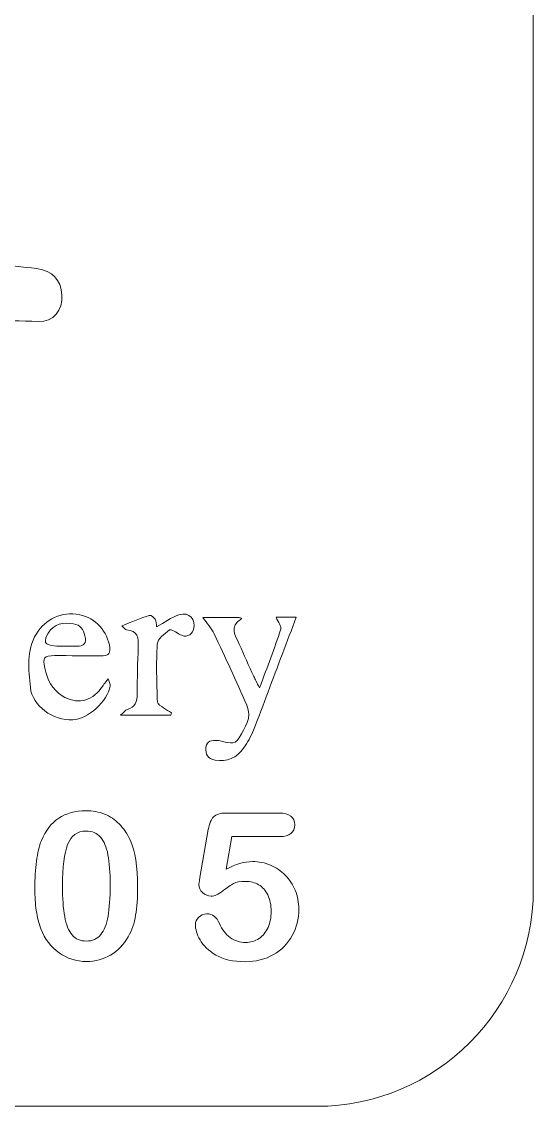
# Model space of a CAD drawing. Header units: millimetres. Extents: x -56.5 to -26.5, y 24.9 to 54.9.
# Drawn here: x -33.59 to -26.5, y 24.92 to 39.92 of the extents above; entities that cross this region are included whole.
import ezdxf

# ---------------------------------------------------------------- set-up
doc = ezdxf.new("R2010")
doc.units = ezdxf.units.MM
doc.header["$MEASUREMENT"] = 0
doc.layers.add('Layer 1', color=7, linetype='Continuous')

msp = doc.modelspace()

# ---------------------------------------------------------------- linework, layer by layer
at = {"layer": 'Layer 1', "color": 250, "lineweight": 18}
for points, knots in [([(-53.5044, 54.9176), (-53.5044, 54.9176), (-29.5044, 54.9176), (-29.5044, 54.9176), (-27.8521, 54.9176), (-26.5044, 53.5699), (-26.5044, 51.9176), (-26.5044, 51.9176), (-26.5044, 27.9176), (-26.5044, 27.9176), (-26.5044, 26.2653), (-27.8521, 24.9176), (-29.5044, 24.9176), (-29.5044, 24.9176), (-53.5044, 24.9176), (-53.5044, 24.9176), (-55.1567, 24.9176), (-56.5044, 26.2653), (-56.5044, 27.9176), (-56.5044, 27.9176), (-56.5044, 51.9176), (-56.5044, 51.9176), (-56.5044, 53.5699), (-55.1567, 54.9176), (-53.5044, 54.9176)], [0, 0, 0, 0, 0.125, 0.125, 0.125, 0.25, 0.25, 0.25, 0.375, 0.375, 0.375, 0.5, 0.5, 0.5, 0.625, 0.625, 0.625, 0.75, 0.75, 0.75, 0.875, 0.875, 0.875, 1, 1, 1, 1]), ([(-46.2955, 31.7638), (-46.2516, 31.7915), (-46.2104, 31.825), (-46.1635, 31.8462), (-45.4803, 32.1553), (-44.8918, 32.5967), (-44.3829, 33.1422), (-44.0324, 33.518), (-43.8013, 33.9684), (-43.6384, 34.4529), (-43.4104, 35.1324), (-43.3096, 35.8385), (-43.2086, 36.5451), (-43.1608, 36.8782), (-43.2506, 37.1747), (-43.3822, 37.4733), (-43.82, 38.4667), (-44.2479, 39.4643), (-44.6824, 40.4591), (-45.0254, 41.2437), (-45.3742, 42.026), (-45.7176, 42.8106), (-45.9915, 43.4363), (-46.2601, 44.0642), (-46.5335, 44.6901), (-46.7706, 45.2331), (-47.0108, 45.7748), (-47.2499, 46.3171), (-47.2567, 46.333), (-47.2593, 46.3538), (-47.2708, 46.3639), (-47.3294, 46.4149), (-47.3898, 46.5028), (-47.4505, 46.5034), (-47.5594, 46.5045), (-47.5485, 46.3866), (-47.5491, 46.3098), (-47.5534, 45.6912), (-47.5536, 45.0723), (-47.5532, 44.4532), (-47.5517, 42.4755), (-47.5534, 40.4977), (-47.5436, 38.52), (-47.542, 38.219), (-47.505, 37.9151), (-47.4511, 37.6186), (-47.333, 36.9684), (-46.8987, 36.6501), (-46.2713, 36.5564), (-46.0871, 36.529), (-45.9026, 36.5065), (-45.7187, 36.4777), (-45.5596, 36.4529), (-45.4822, 36.371), (-45.4678, 36.2115), (-45.4616, 36.1431), (-45.464, 36.0728), (-45.4717, 36.0044), (-45.4904, 35.8387), (-45.5697, 35.7624), (-45.7379, 35.7714), (-46.0012, 35.7856), (-46.2657, 35.7999), (-46.5263, 35.8381), (-47.1065, 35.9228), (-47.6895, 35.956), (-48.2732, 35.9249), (-48.86, 35.8938), (-49.445, 35.8297), (-50.0309, 35.7815), (-50.1342, 35.7731), (-50.2381, 35.7656), (-50.3417, 35.7684), (-50.4969, 35.7723), (-50.5908, 35.8555), (-50.6158, 36.0091), (-50.6274, 36.0805), (-50.6338, 36.156), (-50.6242, 36.227), (-50.6008, 36.395), (-50.5432, 36.4488), (-50.3736, 36.4745), (-50.1768, 36.5037), (-49.9796, 36.5305), (-49.7821, 36.556), (-48.9586, 36.6623), (-48.6192, 37.0102), (-48.5781, 37.849), (-48.5245, 38.9457), (-48.5343, 40.0461), (-48.5305, 41.1451), (-48.5242, 42.8633), (-48.5369, 44.5814), (-48.5234, 46.2998), (-48.5208, 46.6265), (-48.6162, 46.8914), (-48.7886, 47.1566), (-49.3307, 47.9907), (-49.8597, 48.8334), (-50.3963, 49.6711), (-50.4754, 49.7944), (-50.5695, 49.9082), (-50.6546, 50.0278), (-50.6776, 50.06), (-50.6926, 50.0977), (-50.7112, 50.1329), (-50.7013, 50.1408), (-50.6915, 50.1485), (-50.6818, 50.1565), (-50.6463, 50.1245), (-50.6094, 50.0943), (-50.5757, 50.0604), (-50.009, 49.4897), (-49.4428, 48.9187), (-48.8764, 48.3476), (-48.5018, 47.9699), (-48.126, 47.593), (-47.7528, 47.214), (-47.5854, 47.0441), (-47.589, 47.0432), (-47.425, 47.2108), (-47.0679, 47.5753), (-46.7082, 47.9373), (-46.3515, 48.3024), (-45.7891, 48.8777), (-45.2288, 49.4552), (-44.6659, 50.03), (-44.6243, 50.0729), (-44.5681, 50.1013), (-44.5186, 50.1367), (-44.5079, 50.1266), (-44.4974, 50.1165), (-44.4867, 50.1065), (-44.5253, 50.0434), (-44.5625, 49.9796), (-44.6025, 49.9174), (-44.882, 49.4803), (-45.1613, 49.0428), (-45.4423, 48.6066), (-45.5049, 48.5097), (-45.5034, 48.4141), (-45.4601, 48.3107), (-45.2526, 47.8164), (-45.0491, 47.3204), (-44.8413, 46.8265), (-44.5424, 46.1172), (-44.2397, 45.4095), (-43.9409, 44.7002), (-43.6622, 44.0386), (-43.3868, 43.3756), (-43.1096, 42.7136), (-43.0967, 42.683), (-43.0798, 42.6543), (-43.0367, 42.6249), (-43.0283, 42.6851), (-43.0137, 42.7456), (-43.0125, 42.8061), (-43.0011, 43.3685), (-42.9977, 43.9313), (-42.9812, 44.4938), (-42.9514, 45.497), (-42.9183, 46.5004), (-42.8785, 47.5035), (-42.859, 47.9902), (-42.8729, 48.4709), (-43.0056, 48.9444), (-43.1156, 49.3371), (-43.3686, 49.5723), (-43.7765, 49.6332), (-44.0031, 49.6671), (-44.2303, 49.6968), (-44.456, 49.7346), (-44.4935, 49.7408), (-44.5257, 49.7794), (-44.5604, 49.8027), (-44.5227, 49.8206), (-44.4845, 49.8551), (-44.4477, 49.8535), (-43.7257, 49.8257), (-43.0039, 49.7845), (-42.2817, 49.7654), (-41.7284, 49.7506), (-41.1745, 49.7598), (-40.6208, 49.7633), (-40.3616, 49.765), (-40.1024, 49.7787), (-39.8431, 49.7851), (-39.8248, 49.7856), (-39.8062, 49.7708), (-39.761, 49.7517), (-39.884, 49.6644), (-40.0068, 49.6555), (-40.1245, 49.6366), (-40.3078, 49.607), (-40.4962, 49.598), (-40.6746, 49.5509), (-41.0219, 49.4585), (-41.2742, 49.2481), (-41.3331, 48.878), (-41.3992, 48.4645), (-41.4602, 48.0479), (-41.4853, 47.6306), (-41.5173, 47.0998), (-41.5065, 46.5666), (-41.5224, 46.0346), (-41.5636, 44.6505), (-41.6082, 43.2665), (-41.6536, 41.8826), (-41.675, 41.23), (-41.7016, 40.5775), (-41.725, 39.925), (-41.7265, 39.8797), (-41.7203, 39.834), (-41.7179, 39.7888), (-41.7066, 39.7852), (-41.6954, 39.7818), (-41.6843, 39.7781), (-41.6581, 39.8172), (-41.6249, 39.8531), (-41.6069, 39.8956), (-41.2334, 40.7801), (-40.8605, 41.6645), (-40.4902, 42.5503), (-40.0603, 43.5797), (-39.6315, 44.6097), (-39.2047, 45.6404), (-38.881, 46.4235), (-38.5631, 47.2091), (-38.239, 47.9922), (-38.0274, 48.5035), (-37.8068, 49.0111), (-37.5957, 49.5226), (-37.5444, 49.6458), (-37.4617, 49.7075), (-37.3335, 49.7189), (-36.8426, 49.7622), (-36.3528, 49.822), (-35.861, 49.8454), (-35.0788, 49.8827), (-34.2957, 49.8958), (-33.5133, 49.9195), (-33.259, 49.9273), (-33.1765, 49.8748), (-33.1401, 49.6788), (-33.0961, 49.4434), (-33.191, 49.2548), (-33.4048, 49.2025), (-33.6817, 49.1348), (-33.9641, 49.0895), (-34.2434, 49.031), (-34.4689, 48.9841), (-34.6854, 48.9174), (-34.8696, 48.7667), (-35.1336, 48.5504), (-35.205, 48.2473), (-35.2359, 47.9352), (-35.2704, 47.5868), (-35.2916, 47.2359), (-35.2919, 46.8861), (-35.2955, 44.034), (-35.2961, 41.1818), (-35.2865, 38.3297), (-35.2854, 38.0214), (-35.2325, 37.7095), (-35.169, 37.4066), (-35.0983, 37.0686), (-34.8642, 36.8533), (-34.5459, 36.7299), (-34.1699, 36.5841), (-33.772, 36.5521), (-33.3774, 36.5022), (-33.1606, 36.475), (-33.0464, 36.353), (-33.0309, 36.1361), (-33.0157, 35.9247), (-33.1469, 35.7644), (-33.3581, 35.771), (-33.8288, 35.7862), (-34.3004, 35.8008), (-34.7692, 35.8441), (-35.4119, 35.9035), (-36.0548, 35.95), (-36.6991, 35.9225), (-37.4981, 35.8887), (-38.2962, 35.831), (-39.0949, 35.7862), (-39.2372, 35.7783), (-39.3807, 35.7779), (-39.523, 35.7849), (-39.6776, 35.7926), (-39.752, 35.8587), (-39.7704, 36.014), (-39.7809, 36.1016), (-39.7697, 36.1948), (-39.7507, 36.2814), (-39.7241, 36.4027), (-39.6429, 36.4653), (-39.5138, 36.4846), (-39.1807, 36.5354), (-38.8463, 36.5843), (-38.5177, 36.6578), (-38.0008, 36.7734), (-37.7144, 37.1054), (-37.6295, 37.6313), (-37.5367, 38.2044), (-37.5731, 38.78), (-37.5703, 39.3547), (-37.5626, 40.9775), (-37.5665, 42.6004), (-37.5648, 44.2234), (-37.5641, 44.8725), (-37.5601, 45.5218), (-37.5609, 46.1709), (-37.5609, 46.2646), (-37.5313, 46.3832), (-37.6713, 46.4131), (-37.7873, 46.4381), (-37.8999, 46.3671), (-37.9547, 46.2367), (-38.2855, 45.4517), (-38.613, 44.6652), (-38.9455, 43.8809), (-39.2278, 43.2164), (-39.5185, 42.5552), (-39.8006, 41.8905), (-40.2225, 40.896), (-40.6555, 39.9057), (-41.0543, 38.902), (-41.3288, 38.2111), (-41.5661, 37.5046), (-41.7957, 36.7971), (-41.9556, 36.305), (-42.0673, 35.7969), (-42.214, 35.3002), (-42.444, 34.5206), (-42.8997, 33.8848), (-43.4736, 33.3186), (-43.949, 32.8496), (-44.5051, 32.506), (-45.0948, 32.2114), (-45.4425, 32.0378), (-45.8027, 31.889), (-46.1583, 31.7317), (-46.193, 31.7161), (-46.2361, 31.7195), (-46.2753, 31.7141), (-46.2822, 31.7306), (-46.2889, 31.7474), (-46.2955, 31.7638)], [0, 0, 0, 0, 0.0086207, 0.0086207, 0.0086207, 0.0172414, 0.0172414, 0.0172414, 0.0258621, 0.0258621, 0.0258621, 0.0344828, 0.0344828, 0.0344828, 0.0431034, 0.0431034, 0.0431034, 0.0517241, 0.0517241, 0.0517241, 0.0603448, 0.0603448, 0.0603448, 0.0689655, 0.0689655, 0.0689655, 0.0775862, 0.0775862, 0.0775862, 0.0862069, 0.0862069, 0.0862069, 0.0948276, 0.0948276, 0.0948276, 0.1034483, 0.1034483, 0.1034483, 0.112069, 0.112069, 0.112069, 0.1206897, 0.1206897, 0.1206897, 0.1293103, 0.1293103, 0.1293103, 0.137931, 0.137931, 0.137931, 0.1465517, 0.1465517, 0.1465517, 0.1551724, 0.1551724, 0.1551724, 0.1637931, 0.1637931, 0.1637931, 0.1724138, 0.1724138, 0.1724138, 0.1810345, 0.1810345, 0.1810345, 0.1896552, 0.1896552, 0.1896552, 0.1982759, 0.1982759, 0.1982759, 0.2068966, 0.2068966, 0.2068966, 0.2155172, 0.2155172, 0.2155172, 0.2241379, 0.2241379, 0.2241379, 0.2327586, 0.2327586, 0.2327586, 0.2413793, 0.2413793, 0.2413793, 0.25, 0.25, 0.25, 0.2586207, 0.2586207, 0.2586207, 0.2672414, 0.2672414, 0.2672414, 0.2758621, 0.2758621, 0.2758621, 0.2844828, 0.2844828, 0.2844828, 0.2931034, 0.2931034, 0.2931034, 0.3017241, 0.3017241, 0.3017241, 0.3103448, 0.3103448, 0.3103448, 0.3189655, 0.3189655, 0.3189655, 0.3275862, 0.3275862, 0.3275862, 0.3362069, 0.3362069, 0.3362069, 0.3448276, 0.3448276, 0.3448276, 0.3534483, 0.3534483, 0.3534483, 0.362069, 0.362069, 0.362069, 0.3706897, 0.3706897, 0.3706897, 0.3793103, 0.3793103, 0.3793103, 0.387931, 0.387931, 0.387931, 0.3965517, 0.3965517, 0.3965517, 0.4051724, 0.4051724, 0.4051724, 0.4137931, 0.4137931, 0.4137931, 0.4224138, 0.4224138, 0.4224138, 0.4310345, 0.4310345, 0.4310345, 0.4396552, 0.4396552, 0.4396552, 0.4482759, 0.4482759, 0.4482759, 0.4568966, 0.4568966, 0.4568966, 0.4655172, 0.4655172, 0.4655172, 0.4741379, 0.4741379, 0.4741379, 0.4827586, 0.4827586, 0.4827586, 0.4913793, 0.4913793, 0.4913793, 0.5, 0.5, 0.5, 0.5086207, 0.5086207, 0.5086207, 0.5172414, 0.5172414, 0.5172414, 0.5258621, 0.5258621, 0.5258621, 0.5344828, 0.5344828, 0.5344828, 0.5431034, 0.5431034, 0.5431034, 0.5517241, 0.5517241, 0.5517241, 0.5603448, 0.5603448, 0.5603448, 0.5689655, 0.5689655, 0.5689655, 0.5775862, 0.5775862, 0.5775862, 0.5862069, 0.5862069, 0.5862069, 0.5948276, 0.5948276, 0.5948276, 0.6034483, 0.6034483, 0.6034483, 0.612069, 0.612069, 0.612069, 0.6206897, 0.6206897, 0.6206897, 0.6293103, 0.6293103, 0.6293103, 0.637931, 0.637931, 0.637931, 0.6465517, 0.6465517, 0.6465517, 0.6551724, 0.6551724, 0.6551724, 0.6637931, 0.6637931, 0.6637931, 0.6724138, 0.6724138, 0.6724138, 0.6810345, 0.6810345, 0.6810345, 0.6896552, 0.6896552, 0.6896552, 0.6982759, 0.6982759, 0.6982759, 0.7068966, 0.7068966, 0.7068966, 0.7155172, 0.7155172, 0.7155172, 0.7241379, 0.7241379, 0.7241379, 0.7327586, 0.7327586, 0.7327586, 0.7413793, 0.7413793, 0.7413793, 0.75, 0.75, 0.75, 0.7586207, 0.7586207, 0.7586207, 0.7672414, 0.7672414, 0.7672414, 0.7758621, 0.7758621, 0.7758621, 0.7844828, 0.7844828, 0.7844828, 0.7931034, 0.7931034, 0.7931034, 0.8017241, 0.8017241, 0.8017241, 0.8103448, 0.8103448, 0.8103448, 0.8189655, 0.8189655, 0.8189655, 0.8275862, 0.8275862, 0.8275862, 0.8362069, 0.8362069, 0.8362069, 0.8448276, 0.8448276, 0.8448276, 0.8534483, 0.8534483, 0.8534483, 0.862069, 0.862069, 0.862069, 0.8706897, 0.8706897, 0.8706897, 0.8793103, 0.8793103, 0.8793103, 0.887931, 0.887931, 0.887931, 0.8965517, 0.8965517, 0.8965517, 0.9051724, 0.9051724, 0.9051724, 0.9137931, 0.9137931, 0.9137931, 0.9224138, 0.9224138, 0.9224138, 0.9310345, 0.9310345, 0.9310345, 0.9396552, 0.9396552, 0.9396552, 0.9482759, 0.9482759, 0.9482759, 0.9568966, 0.9568966, 0.9568966, 0.9655172, 0.9655172, 0.9655172, 0.9741379, 0.9741379, 0.9741379, 0.9827586, 0.9827586, 0.9827586, 0.9913793, 0.9913793, 0.9913793, 1, 1, 1, 1]), ([(-32.3887, 30.8316), (-32.3728, 30.7689), (-32.3615, 30.7484), (-32.3638, 30.7297), (-32.3921, 30.5248), (-32.677, 30.2665), (-32.879, 30.2609), (-33.1572, 30.2532), (-33.4397, 30.4511), (-33.4673, 30.7087), (-33.4941, 30.9587), (-33.5274, 31.2152), (-33.3833, 31.4541), (-33.2612, 31.6564), (-33.0391, 31.7634), (-32.7844, 31.7158), (-32.5698, 31.6759), (-32.3947, 31.4813), (-32.3672, 31.2583), (-32.3555, 31.1623), (-32.4114, 31.148), (-32.484, 31.1482), (-32.7004, 31.1484), (-32.9162, 31.1505), (-33.1325, 31.1501), (-33.2776, 31.1499), (-33.3004, 31.1218), (-33.2693, 30.9784), (-33.2352, 30.8219), (-33.167, 30.6851), (-33.027, 30.5945), (-32.8359, 30.471), (-32.6223, 30.5119), (-32.4913, 30.6972), (-32.4656, 30.7331), (-32.4373, 30.7679), (-32.3887, 30.8316)], [0, 0, 0, 0, 0.0833333, 0.0833333, 0.0833333, 0.1666667, 0.1666667, 0.1666667, 0.25, 0.25, 0.25, 0.3333333, 0.3333333, 0.3333333, 0.4166667, 0.4166667, 0.4166667, 0.5, 0.5, 0.5, 0.5833333, 0.5833333, 0.5833333, 0.6666667, 0.6666667, 0.6666667, 0.75, 0.75, 0.75, 0.8333333, 0.8333333, 0.8333333, 0.9166667, 0.9166667, 0.9166667, 1, 1, 1, 1]), ([(-32.2035, 31.5612), (-32.0595, 31.618), (-31.942, 31.6679), (-31.8211, 31.7076), (-31.8007, 31.7141), (-31.7553, 31.6804), (-31.7397, 31.6542), (-31.7223, 31.6251), (-31.7255, 31.5835), (-31.7199, 31.5488), (-31.6097, 31.6103), (-31.5165, 31.6823), (-31.4108, 31.7159), (-31.2667, 31.7614), (-31.1673, 31.6493), (-31.2106, 31.5102), (-31.2371, 31.4245), (-31.3216, 31.3959), (-31.3966, 31.4416), (-31.4434, 31.4699), (-31.5199, 31.5211), (-31.5416, 31.505), (-31.6108, 31.4545), (-31.7058, 31.3803), (-31.7105, 31.31), (-31.7285, 31.0435), (-31.7175, 30.7749), (-31.7092, 30.5071), (-31.7083, 30.4793), (-31.6552, 30.4502), (-31.6228, 30.4268), (-31.5887, 30.4019), (-31.5499, 30.3828), (-31.5133, 30.3612), (-31.5171, 30.3498), (-31.5208, 30.3385), (-31.5246, 30.3269), (-31.5246, 30.3269), (-32.2194, 30.3269), (-32.2194, 30.3269), (-32.1731, 30.3672), (-32.1542, 30.3966), (-32.1287, 30.4036), (-32.0147, 30.4349), (-31.9889, 30.5147), (-31.9885, 30.6208), (-31.9876, 30.8371), (-31.9832, 31.0534), (-31.9742, 31.2694), (-31.9688, 31.3936), (-31.9789, 31.4982), (-32.1369, 31.5078), (-32.1501, 31.5085), (-32.1622, 31.5271), (-32.2035, 31.5612)], [0, 0, 0, 0, 0.0555556, 0.0555556, 0.0555556, 0.1111111, 0.1111111, 0.1111111, 0.1666667, 0.1666667, 0.1666667, 0.2222222, 0.2222222, 0.2222222, 0.2777778, 0.2777778, 0.2777778, 0.3333333, 0.3333333, 0.3333333, 0.3888889, 0.3888889, 0.3888889, 0.4444444, 0.4444444, 0.4444444, 0.5, 0.5, 0.5, 0.5555556, 0.5555556, 0.5555556, 0.6111111, 0.6111111, 0.6111111, 0.6666667, 0.6666667, 0.6666667, 0.7222222, 0.7222222, 0.7222222, 0.7777778, 0.7777778, 0.7777778, 0.8333333, 0.8333333, 0.8333333, 0.8888889, 0.8888889, 0.8888889, 0.9444444, 0.9444444, 0.9444444, 1, 1, 1, 1]), ([(-31.0819, 31.6793), (-31.0819, 31.6793), (-30.5768, 31.6793), (-30.5768, 31.6793), (-30.5648, 31.6737), (-30.5526, 31.6679), (-30.5408, 31.6624), (-30.7271, 31.5447), (-30.6244, 31.4263), (-30.5757, 31.311), (-30.5117, 31.1599), (-30.442, 31.0109), (-30.3738, 30.8615), (-30.3549, 30.8201), (-30.3335, 30.7805), (-30.2949, 30.7035), (-30.186, 30.9978), (-30.0864, 31.254), (-30.0006, 31.5145), (-29.9875, 31.5541), (-30.0383, 31.615), (-30.0662, 31.6814), (-30.0662, 31.6814), (-29.786, 31.6814), (-29.786, 31.6814), (-29.8514, 31.51), (-29.9152, 31.3433), (-29.9783, 31.1762), (-30.1112, 30.8244), (-30.2413, 30.4715), (-30.3783, 30.1213), (-30.4126, 30.0334), (-30.461, 29.9491), (-30.5153, 29.8717), (-30.6102, 29.7367), (-30.7442, 29.6788), (-30.9106, 29.705), (-31.0137, 29.7213), (-31.0454, 29.7884), (-31.0362, 29.8827), (-31.0265, 29.9824), (-30.9504, 29.9747), (-30.8807, 29.9757), (-30.8679, 29.9759), (-30.8546, 29.9747), (-30.842, 29.9723), (-30.7477, 29.9553), (-30.6437, 29.8962), (-30.5753, 30.0151), (-30.496, 30.1532), (-30.3957, 30.2928), (-30.4707, 30.4632), (-30.6169, 30.7957), (-30.768, 31.1258), (-30.9235, 31.454), (-30.9586, 31.5288), (-31.0191, 31.5916), (-31.0819, 31.6793)], [0, 0, 0, 0, 0.0526316, 0.0526316, 0.0526316, 0.1052632, 0.1052632, 0.1052632, 0.1578947, 0.1578947, 0.1578947, 0.2105263, 0.2105263, 0.2105263, 0.2631579, 0.2631579, 0.2631579, 0.3157895, 0.3157895, 0.3157895, 0.3684211, 0.3684211, 0.3684211, 0.4210526, 0.4210526, 0.4210526, 0.4736842, 0.4736842, 0.4736842, 0.5263158, 0.5263158, 0.5263158, 0.5789474, 0.5789474, 0.5789474, 0.6315789, 0.6315789, 0.6315789, 0.6842105, 0.6842105, 0.6842105, 0.7368421, 0.7368421, 0.7368421, 0.7894737, 0.7894737, 0.7894737, 0.8421053, 0.8421053, 0.8421053, 0.8947368, 0.8947368, 0.8947368, 0.9473684, 0.9473684, 0.9473684, 1, 1, 1, 1]), ([(-32.9831, 31.2826), (-32.9831, 31.2826), (-32.9831, 31.2813), (-32.9831, 31.2813), (-32.9315, 31.2813), (-32.8796, 31.2828), (-32.8277, 31.2811), (-32.7242, 31.2778), (-32.686, 31.3216), (-32.7126, 31.4249), (-32.7349, 31.5113), (-32.7735, 31.5762), (-32.8697, 31.5908), (-33.0114, 31.6127), (-33.1392, 31.5925), (-33.2212, 31.4607), (-33.2449, 31.4232), (-33.2693, 31.3662), (-33.2562, 31.3321), (-33.2457, 31.3049), (-33.181, 31.2911), (-33.1383, 31.2845), (-33.0875, 31.2766), (-33.0348, 31.2826), (-32.9831, 31.2826)], [0, 0, 0, 0, 0.125, 0.125, 0.125, 0.25, 0.25, 0.25, 0.375, 0.375, 0.375, 0.5, 0.5, 0.5, 0.625, 0.625, 0.625, 0.75, 0.75, 0.75, 0.875, 0.875, 0.875, 1, 1, 1, 1]), ([(-31.9823, 27.9517), (-31.9823, 27.7997), (-31.9915, 27.6692), (-32.0102, 27.5599), (-32.0284, 27.4503), (-32.0629, 27.3513), (-32.1129, 27.2623), (-32.1759, 27.153), (-32.2576, 27.0688), (-32.3576, 27.0094), (-32.4575, 26.95), (-32.5688, 26.9204), (-32.691, 26.9204), (-32.832, 26.9204), (-32.9581, 26.9603), (-33.07, 27.0398), (-33.1815, 27.1196), (-33.2657, 27.23), (-33.3223, 27.3708), (-33.3509, 27.4477), (-33.3721, 27.5326), (-33.3856, 27.6258), (-33.3989, 27.7189), (-33.4057, 27.8199), (-33.4057, 27.9283), (-33.4057, 28.0681), (-33.3982, 28.1942), (-33.3834, 28.3063), (-33.3686, 28.4184), (-33.3454, 28.5148), (-33.314, 28.5955), (-33.2593, 28.7288), (-33.1797, 28.8306), (-33.0753, 28.9007), (-32.9712, 28.9706), (-32.8469, 29.0055), (-32.7022, 29.0055), (-32.607, 29.0055), (-32.5202, 28.9901), (-32.4424, 28.9588), (-32.3645, 28.9279), (-32.2962, 28.8825), (-32.2372, 28.8229), (-32.1785, 28.7629), (-32.1285, 28.6891), (-32.0878, 28.601), (-32.0175, 28.4482), (-31.9823, 28.2317), (-31.9823, 27.9517)], [0, 0, 0, 0, 0.0625, 0.0625, 0.0625, 0.125, 0.125, 0.125, 0.1875, 0.1875, 0.1875, 0.25, 0.25, 0.25, 0.3125, 0.3125, 0.3125, 0.375, 0.375, 0.375, 0.4375, 0.4375, 0.4375, 0.5, 0.5, 0.5, 0.5625, 0.5625, 0.5625, 0.625, 0.625, 0.625, 0.6875, 0.6875, 0.6875, 0.75, 0.75, 0.75, 0.8125, 0.8125, 0.8125, 0.875, 0.875, 0.875, 0.9375, 0.9375, 0.9375, 1, 1, 1, 1]), ([(-30.0172, 28.6469), (-30.0172, 28.6469), (-30.6774, 28.6469), (-30.6774, 28.6469), (-30.6774, 28.6469), (-30.7567, 28.1964), (-30.7567, 28.1964), (-30.6251, 28.2671), (-30.5038, 28.3023), (-30.3925, 28.3023), (-30.3035, 28.3023), (-30.2202, 28.2853), (-30.143, 28.2521), (-30.0656, 28.2187), (-29.9976, 28.1726), (-29.9393, 28.1139), (-29.8808, 28.0549), (-29.8349, 27.9852), (-29.8017, 27.9046), (-29.7683, 27.824), (-29.7517, 27.7374), (-29.7517, 27.6446), (-29.7517, 27.5102), (-29.7816, 27.388), (-29.842, 27.2776), (-29.9022, 27.1674), (-29.9891, 27.0798), (-30.1025, 27.015), (-30.2163, 26.95), (-30.347, 26.9177), (-30.4952, 26.9177), (-30.6613, 26.9177), (-30.7959, 26.9481), (-30.899, 27.0092), (-31.0026, 27.0705), (-31.0757, 27.1408), (-31.1188, 27.2199), (-31.1618, 27.2992), (-31.1833, 27.3685), (-31.1833, 27.4279), (-31.1833, 27.4639), (-31.1683, 27.4982), (-31.1381, 27.5306), (-31.1083, 27.5629), (-31.0703, 27.5794), (-31.0249, 27.5794), (-30.947, 27.5794), (-30.8892, 27.5344), (-30.8512, 27.4446), (-30.8142, 27.3621), (-30.764, 27.2977), (-30.7009, 27.2519), (-30.6379, 27.206), (-30.5674, 27.1831), (-30.4898, 27.1831), (-30.4184, 27.1831), (-30.3559, 27.2017), (-30.302, 27.2388), (-30.2482, 27.2759), (-30.2069, 27.3267), (-30.1777, 27.3917), (-30.1483, 27.4564), (-30.1339, 27.5301), (-30.1339, 27.6127), (-30.1339, 27.7016), (-30.1496, 27.7775), (-30.1812, 27.8405), (-30.2126, 27.9035), (-30.2547, 27.9507), (-30.3076, 27.9816), (-30.3605, 28.0129), (-30.4193, 28.0283), (-30.4843, 28.0283), (-30.564, 28.0283), (-30.6208, 28.0185), (-30.6553, 27.9991), (-30.6896, 27.9796), (-30.7387, 27.9458), (-30.8032, 27.8969), (-30.8677, 27.8482), (-30.9207, 27.824), (-30.9623, 27.824), (-31.0077, 27.824), (-31.0482, 27.8403), (-31.0834, 27.8733), (-31.1186, 27.9061), (-31.1361, 27.9436), (-31.1361, 27.9852), (-31.1361, 27.99), (-31.131, 28.0214), (-31.1207, 28.0798), (-31.1207, 28.0798), (-31.0041, 28.7456), (-31.0041, 28.7456), (-30.9912, 28.8253), (-30.9672, 28.8834), (-30.9319, 28.9194), (-30.8967, 28.9554), (-30.8392, 28.9734), (-30.7595, 28.9734), (-30.7595, 28.9734), (-30.0255, 28.9734), (-30.0255, 28.9734), (-29.8808, 28.9734), (-29.8085, 28.9186), (-29.8085, 28.8082), (-29.8085, 28.7599), (-29.8262, 28.7211), (-29.8613, 28.6914), (-29.8967, 28.6615), (-29.9485, 28.6469), (-30.0172, 28.6469)], [0, 0, 0, 0, 0.027027, 0.027027, 0.027027, 0.0540541, 0.0540541, 0.0540541, 0.0810811, 0.0810811, 0.0810811, 0.1081081, 0.1081081, 0.1081081, 0.1351351, 0.1351351, 0.1351351, 0.1621622, 0.1621622, 0.1621622, 0.1891892, 0.1891892, 0.1891892, 0.2162162, 0.2162162, 0.2162162, 0.2432432, 0.2432432, 0.2432432, 0.2702703, 0.2702703, 0.2702703, 0.2972973, 0.2972973, 0.2972973, 0.3243243, 0.3243243, 0.3243243, 0.3513514, 0.3513514, 0.3513514, 0.3783784, 0.3783784, 0.3783784, 0.4054054, 0.4054054, 0.4054054, 0.4324324, 0.4324324, 0.4324324, 0.4594595, 0.4594595, 0.4594595, 0.4864865, 0.4864865, 0.4864865, 0.5135135, 0.5135135, 0.5135135, 0.5405405, 0.5405405, 0.5405405, 0.5675676, 0.5675676, 0.5675676, 0.5945946, 0.5945946, 0.5945946, 0.6216216, 0.6216216, 0.6216216, 0.6486486, 0.6486486, 0.6486486, 0.6756757, 0.6756757, 0.6756757, 0.7027027, 0.7027027, 0.7027027, 0.7297297, 0.7297297, 0.7297297, 0.7567568, 0.7567568, 0.7567568, 0.7837838, 0.7837838, 0.7837838, 0.8108108, 0.8108108, 0.8108108, 0.8378378, 0.8378378, 0.8378378, 0.8648649, 0.8648649, 0.8648649, 0.8918919, 0.8918919, 0.8918919, 0.9189189, 0.9189189, 0.9189189, 0.9459459, 0.9459459, 0.9459459, 0.972973, 0.972973, 0.972973, 1, 1, 1, 1]), ([(-32.3631, 27.9796), (-32.3631, 28.1492), (-32.3733, 28.2878), (-32.3937, 28.3959), (-32.414, 28.5039), (-32.4484, 28.5854), (-32.4966, 28.6407), (-32.5448, 28.6958), (-32.6115, 28.7234), (-32.6968, 28.7234), (-32.819, 28.7234), (-32.9039, 28.6617), (-32.9517, 28.5384), (-32.9995, 28.4152), (-33.0233, 28.2252), (-33.0233, 27.9684), (-33.0233, 27.7943), (-33.0132, 27.6516), (-32.9928, 27.5404), (-32.9725, 27.4293), (-32.9382, 27.3451), (-32.89, 27.2881), (-32.8417, 27.231), (-32.7766, 27.2025), (-32.694, 27.2025), (-32.6087, 27.2025), (-32.542, 27.2323), (-32.4936, 27.2915), (-32.4456, 27.3508), (-32.4119, 27.4357), (-32.3924, 27.5459), (-32.3729, 27.6561), (-32.3631, 27.8008), (-32.3631, 27.9796)], [0, 0, 0, 0, 0.0909091, 0.0909091, 0.0909091, 0.1818182, 0.1818182, 0.1818182, 0.2727273, 0.2727273, 0.2727273, 0.3636364, 0.3636364, 0.3636364, 0.4545455, 0.4545455, 0.4545455, 0.5454545, 0.5454545, 0.5454545, 0.6363636, 0.6363636, 0.6363636, 0.7272727, 0.7272727, 0.7272727, 0.8181818, 0.8181818, 0.8181818, 0.9090909, 0.9090909, 0.9090909, 1, 1, 1, 1])]:
    msp.add_open_spline(points, degree=3, knots=knots, dxfattribs=at)

doc.saveas('drawing.dxf')
